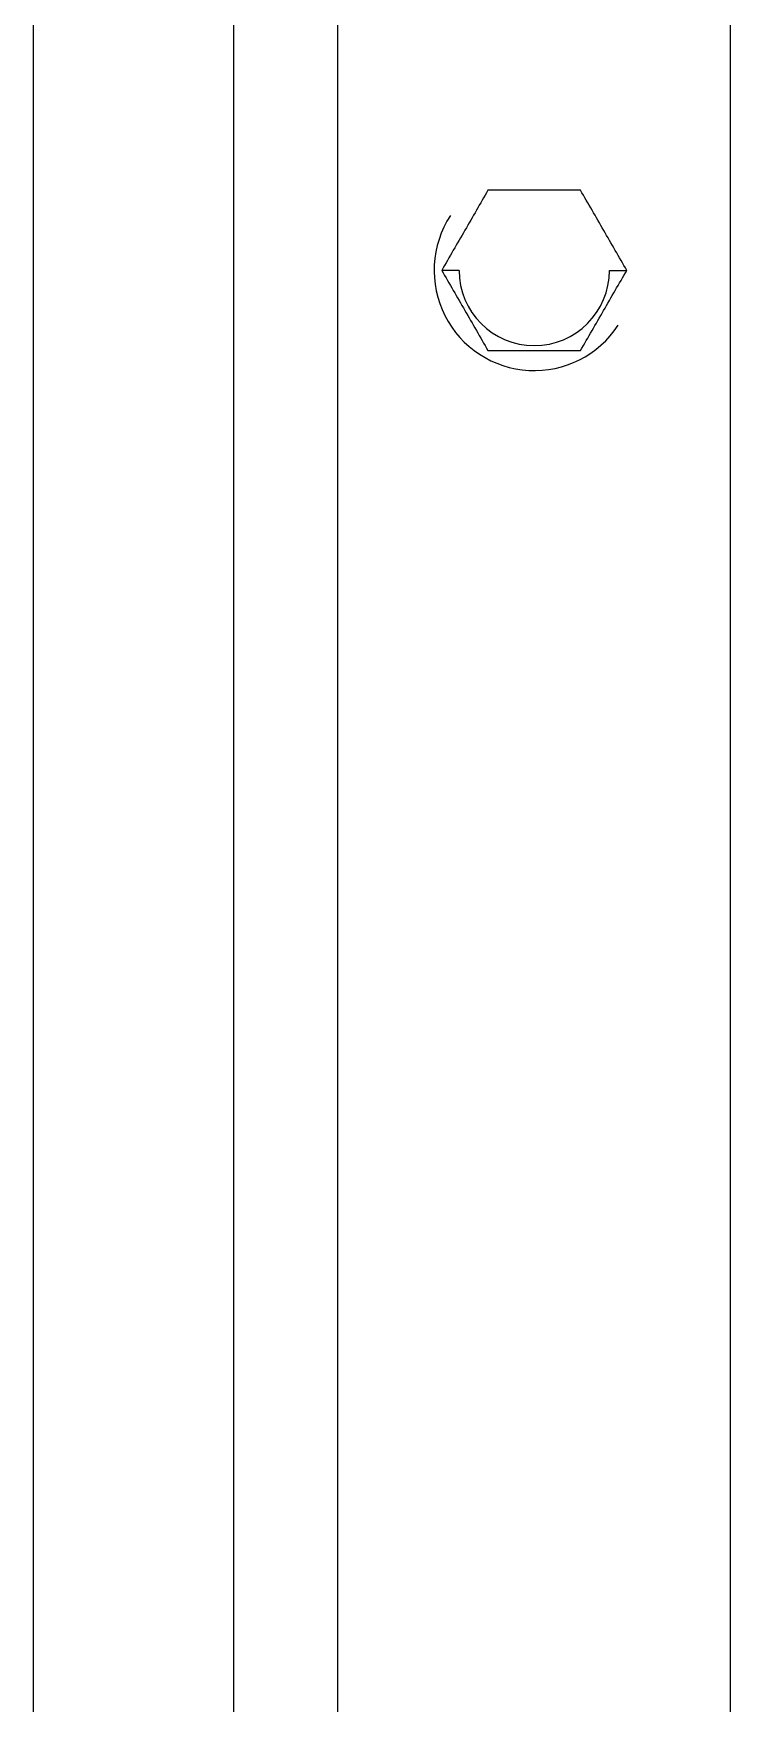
# Model space of a CAD drawing. Header units: millimetres. Extents: x -876 to 1110, y -521 to 521.
# Drawn here: x 620.5 to 655.3, y 103.5 to 186.8 of the extents above; entities that cross this region are included whole.
import ezdxf

# ---------------------------------------------------------------- set-up
doc = ezdxf.new("R2010")
doc.units = ezdxf.units.MM

msp = doc.modelspace()

# ---------------------------------------------------------------- linework, layer by layer
at = {"color": 7, "linetype": 'Continuous', "lineweight": 25}
for p, q in [((620.478, -315.002), (620.478, 314.998)), ((630.478, -315.002), (630.478, 314.998)), ((635.678, -315.002), (635.678, 314.998)), ((655.278, -315.002), (655.278, 314.998)), ((641.725, 174.998), (640.859, 174.998)), ((649.231, 174.998), (650.097, 174.998))]:
    msp.add_line(p, q, dxfattribs=at)
for radius, start, end in [(5, 146.84238, 326.84238), (3.753, 180, 0)]:
    msp.add_arc((645.478, 174.998), radius, start, end, dxfattribs=at)
for points, knots in [([(643.168, 178.998), (642.784, 178.333), (642.014, 176.999), (641.245, 175.666), (640.859, 174.998)], [0, 0, 0, 0, 0.499067, 1, 1, 1, 1]), ([(647.787, 178.998), (647.017, 178.998), (645.478, 178.998), (643.938, 178.998), (643.168, 178.998)], [0, 0, 0, 0, 0.500142, 1, 1, 1, 1]), ([(650.097, 174.998), (649.712, 175.663), (648.943, 176.997), (648.173, 178.33), (647.787, 178.998)], [0, 0, 0, 0, 0.499067, 1, 1, 1, 1]), ([(640.859, 174.998), (641.243, 174.333), (642.013, 172.999), (642.783, 171.666), (643.168, 170.998)], [0, 0, 0, 0, 0.499067, 1, 1, 1, 1]), ([(647.787, 170.998), (648.171, 171.663), (648.941, 172.997), (649.711, 174.33), (650.097, 174.998)], [0, 0, 0, 0, 0.499067, 1, 1, 1, 1]), ([(643.168, 170.998), (643.938, 170.998), (645.478, 170.998), (647.017, 170.998), (647.787, 170.998)], [0, 0, 0, 0, 0.499858, 1, 1, 1, 1])]:
    msp.add_open_spline(points, degree=3, knots=knots, dxfattribs=at)

doc.saveas('drawing.dxf')
